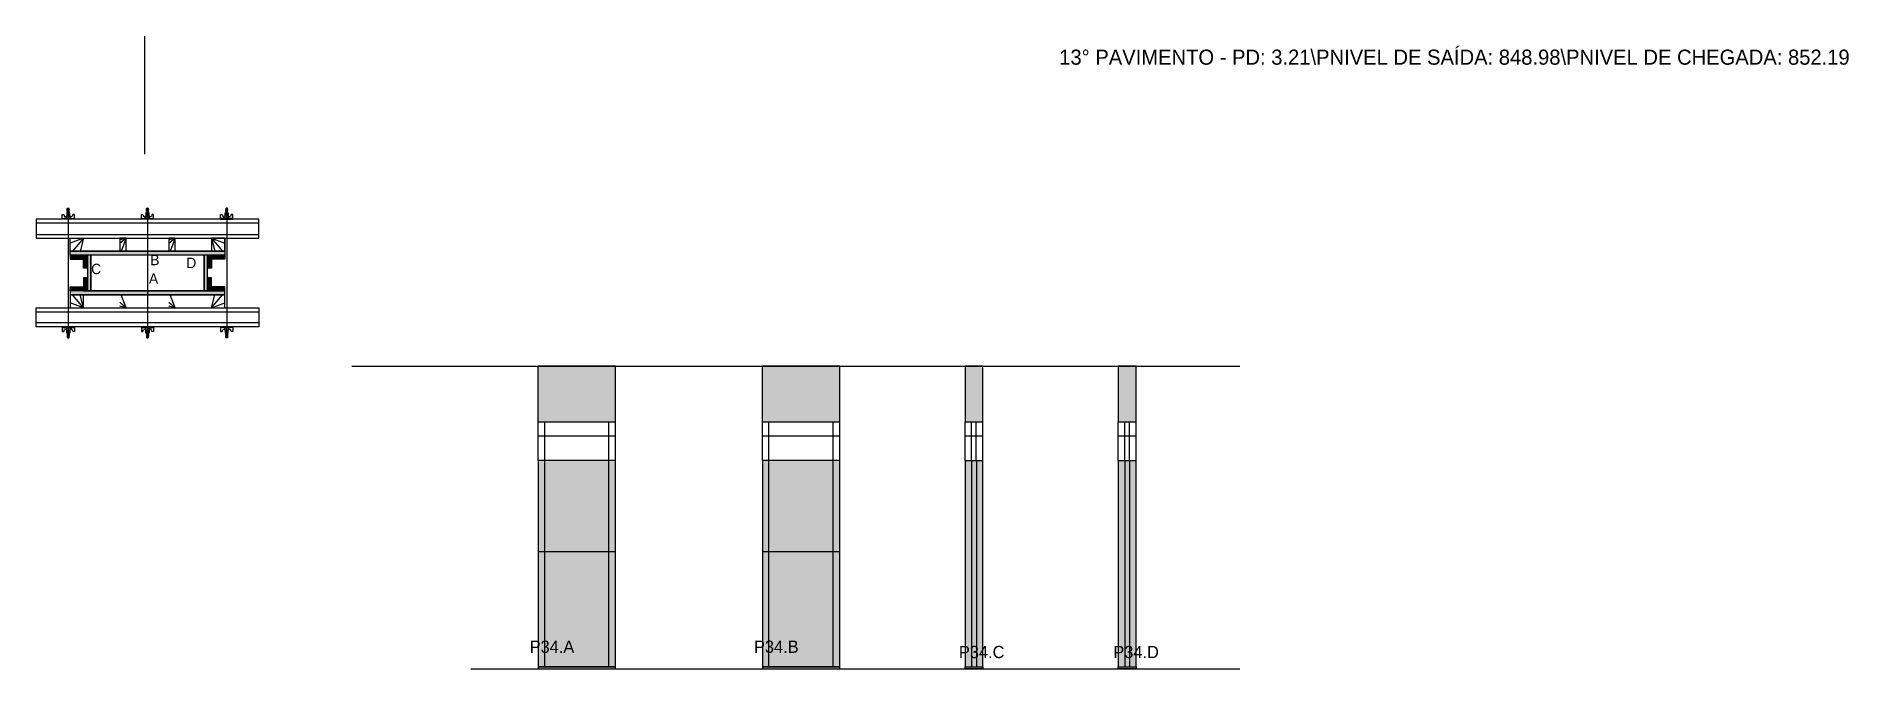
# Model space of a CAD drawing. Header units: metres. Extents: x 6081 to 8004, y 1851 to 2521.
import ezdxf

# ---------------------------------------------------------------- set-up
doc = ezdxf.new("R2010")
doc.units = ezdxf.units.M
for name, color, linetype in [('CHAPA', 7, 'Continuous'), ('COTA', 7, 'Continuous'), ('Hachura', 7, 'Continuous'), ('Madeira', 7, 'Continuous'), ('NOMENCLATURA', 7, 'Continuous'), ('Nível', 7, 'Continuous'), ('Painéis', 7, 'Continuous'), ('Perfil Metálico', 7, 'Continuous'), ('SARR_2.2x7', 7, 'Continuous'), ('SARRAFO', 7, 'Continuous'), ('Texto Seção', 7, 'Continuous'), ('TEXTO_GERAL', 7, 'Continuous')]:
    doc.layers.add(name, color=color, linetype=linetype)

msp = doc.modelspace()

# ---------------------------------------------------------------- hatches: boundary and pattern name
at = {"layer": 'COTA'}
h = msp.add_hatch(color=7, dxfattribs=at)
h.dxf.hatch_style = 1
h.paths.add_polyline_path([(6613.4, 2171.6), (6613.4, 2112.6), (6613.4, 2112.6), (6695.4, 2112.6), (6695.4, 2112.6), (6695.4, 2171.6), (6695.4, 2171.6), (6613.4, 2171.6)])
h = msp.add_hatch(color=7, dxfattribs=at)
h.dxf.hatch_style = 1
h.paths.add_polyline_path([(6851.3, 2171.6), (6851.3, 2112.6), (6851.3, 2112.6), (6933.3, 2112.6), (6933.3, 2112.6), (6933.3, 2171.6), (6933.3, 2171.6), (6851.3, 2171.6)])
h = msp.add_hatch(color=7, dxfattribs=at)
h.dxf.hatch_style = 1
h.paths.add_polyline_path([(7085.3, 2112.6), (7085.3, 2171.6), (7085.3, 2171.6), (7066.3, 2171.6), (7066.3, 2171.6), (7066.3, 2112.6), (7066.3, 2112.6), (7085.3, 2112.6)])
h = msp.add_hatch(color=7, dxfattribs=at)
h.dxf.hatch_style = 1
h.paths.add_polyline_path([(7247.8, 2112.6), (7247.8, 2171.6), (7247.8, 2171.6), (7228.8, 2171.6), (7228.8, 2171.6), (7228.8, 2112.6), (7228.8, 2112.6), (7247.8, 2112.6)])
at = {"layer": 'Hachura'}
h = msp.add_hatch(color=7, dxfattribs=at)
h.dxf.hatch_style = 1
h.paths.add_polyline_path([(6117, 2289.3), (6117, 2293.3), (6117, 2293.3), (6281, 2293.3), (6281, 2293.3), (6281, 2289.3), (6281, 2289.3), (6117, 2289.3)])
h = msp.add_hatch(color=7, dxfattribs=at)
h.dxf.hatch_style = 1
h.paths.add_polyline_path([(6117, 2289.3), (6117, 2293.3), (6117, 2293.3), (6281, 2293.3), (6281, 2293.3), (6281, 2289.3), (6281, 2289.3), (6117, 2289.3)])
h = msp.add_hatch(color=7, dxfattribs=at)
h.dxf.hatch_style = 1
h.paths.add_polyline_path([(6131, 2289.3), (6131, 2284.9), (6131, 2284.9), (6117, 2284.9), (6117, 2284.9), (6117, 2289.3), (6117, 2289.3), (6131, 2289.3)])
h = msp.add_hatch(color=7, dxfattribs=at)
h.dxf.hatch_style = 1
h.paths.add_polyline_path([(6135.4, 2289.3), (6131, 2289.3), (6131, 2289.3), (6131, 2275.3), (6131, 2275.3), (6135.4, 2275.3), (6135.4, 2275.3), (6135.4, 2289.3)])
h = msp.add_hatch(color=7, dxfattribs=at)
h.dxf.hatch_style = 1
h.paths.add_polyline_path([(6139, 2289.3), (6135.4, 2289.3), (6135.4, 2289.3), (6135.4, 2251.3), (6135.4, 2251.3), (6139, 2251.3), (6139, 2251.3), (6139, 2289.3)])
h = msp.add_hatch(color=7, dxfattribs=at)
h.dxf.hatch_style = 1
h.paths.add_polyline_path([(6139, 2289.3), (6135.4, 2289.3), (6135.4, 2289.3), (6135.4, 2251.3), (6135.4, 2251.3), (6139, 2251.3), (6139, 2251.3), (6139, 2289.3)])
h = msp.add_hatch(color=7, dxfattribs=at)
h.dxf.hatch_style = 1
h.paths.add_polyline_path([(6262.6, 2289.3), (6259, 2289.3), (6259, 2289.3), (6259, 2251.3), (6259, 2251.3), (6262.6, 2251.3), (6262.6, 2251.3), (6262.6, 2289.3)])
h = msp.add_hatch(color=7, dxfattribs=at)
h.dxf.hatch_style = 1
h.paths.add_polyline_path([(6262.6, 2289.3), (6259, 2289.3), (6259, 2289.3), (6259, 2251.3), (6259, 2251.3), (6262.6, 2251.3), (6262.6, 2251.3), (6262.6, 2289.3)])
h = msp.add_hatch(color=7, dxfattribs=at)
h.dxf.hatch_style = 1
h.paths.add_polyline_path([(6267, 2289.3), (6262.6, 2289.3), (6262.6, 2289.3), (6262.6, 2275.3), (6262.6, 2275.3), (6267, 2275.3), (6267, 2275.3), (6267, 2289.3)])
h = msp.add_hatch(color=7, dxfattribs=at)
h.dxf.hatch_style = 1
h.paths.add_polyline_path([(6267, 2289.3), (6267, 2284.9), (6267, 2284.9), (6281, 2284.9), (6281, 2284.9), (6281, 2289.3), (6281, 2289.3), (6267, 2289.3)])
h = msp.add_hatch(color=7, dxfattribs=at)
h.dxf.hatch_style = 1
h.paths.add_polyline_path([(6131, 2251.3), (6131, 2255.7), (6131, 2255.7), (6117, 2255.7), (6117, 2255.7), (6117, 2251.3), (6117, 2251.3), (6131, 2251.3)])
h = msp.add_hatch(color=7, dxfattribs=at)
h.dxf.hatch_style = 1
h.paths.add_polyline_path([(6117, 2251.3), (6117, 2247.3), (6117, 2247.3), (6281, 2247.3), (6281, 2247.3), (6281, 2251.3), (6281, 2251.3), (6117, 2251.3)])
h = msp.add_hatch(color=7, dxfattribs=at)
h.dxf.hatch_style = 1
h.paths.add_polyline_path([(6117, 2251.3), (6117, 2247.3), (6117, 2247.3), (6281, 2247.3), (6281, 2247.3), (6281, 2251.3), (6281, 2251.3), (6117, 2251.3)])
h = msp.add_hatch(color=7, dxfattribs=at)
h.dxf.hatch_style = 1
h.paths.add_polyline_path([(6135.4, 2251.3), (6131, 2251.3), (6131, 2251.3), (6131, 2265.3), (6131, 2265.3), (6135.4, 2265.3), (6135.4, 2265.3), (6135.4, 2251.3)])
h = msp.add_hatch(color=7, dxfattribs=at)
h.dxf.hatch_style = 1
h.paths.add_polyline_path([(6267, 2251.3), (6262.6, 2251.3), (6262.6, 2251.3), (6262.6, 2265.3), (6262.6, 2265.3), (6267, 2265.3), (6267, 2265.3), (6267, 2251.3)])
h = msp.add_hatch(color=7, dxfattribs=at)
h.dxf.hatch_style = 1
h.paths.add_polyline_path([(6267, 2251.3), (6267, 2255.7), (6267, 2255.7), (6281, 2255.7), (6281, 2255.7), (6281, 2251.3), (6281, 2251.3), (6267, 2251.3)])
h = msp.add_hatch(color=7, dxfattribs=at)
h.dxf.hatch_style = 1
h.paths.add_polyline_path([(6695.4, 2071.6), (6613.4, 2071.6), (6613.4, 2071.6), (6613.4, 1850.6), (6613.4, 1850.6), (6695.4, 1850.6), (6695.4, 1850.6), (6695.4, 2071.6)])
h = msp.add_hatch(color=7, dxfattribs=at)
h.dxf.hatch_style = 1
h.paths.add_polyline_path([(6933.3, 2071.6), (6851.3, 2071.6), (6851.3, 2071.6), (6851.3, 1850.6), (6851.3, 1850.6), (6933.3, 1850.6), (6933.3, 1850.6), (6933.3, 2071.6)])
h = msp.add_hatch(color=7, dxfattribs=at)
h.dxf.hatch_style = 1
h.paths.add_polyline_path([(7085.3, 2071.6), (7066.3, 2071.6), (7066.3, 2071.6), (7066.3, 1850.6), (7066.3, 1850.6), (7085.3, 1850.6), (7085.3, 1850.6), (7085.3, 2071.6), (7085.3, 2071.6)])
h = msp.add_hatch(color=7, dxfattribs=at)
h.dxf.hatch_style = 1
h.paths.add_polyline_path([(7247.8, 2071.6), (7228.8, 2071.6), (7228.8, 2071.6), (7228.8, 1850.6), (7228.8, 1850.6), (7247.8, 1850.6), (7247.8, 1850.6), (7247.8, 2071.6), (7247.8, 2071.6)])

# ---------------------------------------------------------------- linework, layer by layer
at = {"layer": 'CHAPA', "color": 7, "lineweight": 25}
for points in [[(6117, 2289.3), (6117, 2293.3), (6281, 2293.3), (6281, 2289.3)], [(6117, 2289.3), (6117, 2293.3), (6281, 2293.3), (6281, 2289.3)], [(6139, 2289.3), (6135.4, 2289.3), (6135.4, 2251.3), (6139, 2251.3)], [(6139, 2289.3), (6135.4, 2289.3), (6135.4, 2251.3), (6139, 2251.3)], [(6262.6, 2289.3), (6259, 2289.3), (6259, 2251.3), (6262.6, 2251.3)], [(6262.6, 2289.3), (6259, 2289.3), (6259, 2251.3), (6262.6, 2251.3)], [(6117, 2251.3), (6117, 2247.3), (6281, 2247.3), (6281, 2251.3)], [(6117, 2251.3), (6117, 2247.3), (6281, 2247.3), (6281, 2251.3)]]:
    msp.add_lwpolyline(points, close=True, dxfattribs=at)
at = {"layer": 'COTA', "color": 7, "lineweight": 25}
for p, q in [((6613.4, 2112.6), (6613.4, 2171.6)), ((6695.4, 2171.6), (6613.4, 2171.6)), ((6695.4, 2112.6), (6695.4, 2171.6)), ((6933.3, 2171.6), (6851.3, 2171.6)), ((6851.3, 2112.6), (6851.3, 2171.6)), ((6933.3, 2112.6), (6933.3, 2171.6))]:
    msp.add_line(p, q, dxfattribs=at)
for points in [[(7085.3, 2112.6), (7085.3, 2171.6), (7066.3, 2171.6), (7066.3, 2112.6)], [(7247.8, 2112.6), (7247.8, 2171.6), (7228.8, 2171.6), (7228.8, 2112.6)]]:
    msp.add_lwpolyline(points, dxfattribs=at)
at = {"layer": 'Defpoints', "color": 7, "lineweight": 25}
msp.add_line((6196, 2396.4), (6196, 2521.4), dxfattribs=at)
at = {"layer": 'Hachura', "color": 7, "lineweight": 25}
for p, q in [((6108.5, 2332.5), (6110.2, 2332.5)), ((6108.5, 2327.3), (6108.5, 2332.4)), ((6108.5, 2328.2), (6121.4, 2328.2)), ((6108.5, 2328.2), (6113.7, 2328.2)), ((6121.4, 2327.3), (6108.5, 2327.3)), ((6108.7, 2328.2), (6108.7, 2327.3)), ((6108.9, 2328.2), (6108.9, 2327.3)), ((6109.2, 2328.2), (6109.2, 2327.3)), ((6109.7, 2328.2), (6109.7, 2327.3)), ((6110.2, 2332.5), (6110.8, 2330.3)), ((6110.5, 2328.2), (6110.5, 2327.3)), ((6111.1, 2330), (6113, 2330)), ((6111.9, 2328.2), (6111.9, 2327.3)), ((6120.5, 2327.3), (6112.6, 2327.3)), ((6113, 2330.8), (6116.9, 2330.8)), ((6113, 2328.2), (6113, 2330.8)), ((6115, 2328.2), (6113, 2328.2)), ((6116.6, 2334), (6113.3, 2334)), ((6116.6, 2334), (6113.3, 2334)), ((6113.3, 2334), (6113.3, 2330.8)), ((6113.7, 2328.2), (6114.3, 2328.2)), ((6116, 2337.1), (6113.8, 2338.1)), ((6116, 2335.9), (6113.8, 2337)), ((6116, 2334.7), (6113.8, 2335.8)), ((6115.1, 2334), (6113.8, 2334.7)), ((6113.9, 2338.8), (6114.3, 2339.1)), ((6113.9, 2338.5), (6113.9, 2338.8)), ((6113.9, 2338.8), (6113.9, 2338.8)), ((6115.9, 2338.8), (6113.9, 2338.8)), ((6113.9, 2338.5), (6115.9, 2337.5)), ((6113.9, 2338.5), (6115.9, 2337.5)), ((6113.9, 2338.4), (6116, 2337.3)), ((6113.9, 2337.3), (6113.9, 2338)), ((6115.9, 2337), (6113.9, 2338)), ((6113.9, 2337.3), (6115.9, 2336.3)), ((6113.9, 2337.2), (6116, 2336.1)), ((6113.9, 2336.1), (6113.9, 2336.8)), ((6115.9, 2335.8), (6113.9, 2336.8)), ((6113.9, 2336.6), (6113.9, 2336.8)), ((6113.9, 2336.1), (6115.9, 2335.2)), ((6113.9, 2336.1), (6116, 2335)), ((6113.9, 2335), (6113.9, 2335.6)), ((6115.9, 2334.7), (6113.9, 2335.6)), ((6113.9, 2335), (6115.9, 2334)), ((6114.8, 2334), (6113.9, 2334.5)), ((6113.9, 2334), (6113.9, 2334.5)), ((6114, 2327.9), (6114, 2328.1)), ((6114, 2327.5), (6114, 2327.9)), ((6114.3, 2339.1), (6115.5, 2339.1)), ((6114.3, 2334), (6114.3, 2330.8)), ((6115.9, 2338.1), (6114.6, 2338.8)), ((6114.7, 2328.2), (6114.7, 2330.2)), ((6116, 2338.2), (6114.8, 2338.8)), ((6115, 2338.1), (6115, 2206.3)), ((6115, 2328.2), (6115, 2327.3)), ((6115.2, 2330.2), (6115.2, 2328.2)), ((6115.4, 2338.8), (6116, 2338.5)), ((6115.9, 2338.8), (6115.5, 2339.1)), ((6115.6, 2338.8), (6115.9, 2338.7)), ((6115.9, 2338.7), (6115.9, 2338.8)), ((6115.9, 2338.1), (6115.9, 2337.5)), ((6115.9, 2336.3), (6115.9, 2337)), ((6115.9, 2335.6), (6115.9, 2335.8)), ((6115.9, 2335.6), (6115.9, 2335.2)), ((6115.9, 2334.7), (6115.9, 2334)), ((6115.9, 2334), (6115.9, 2330.8)), ((6115.9, 2328.1), (6115.9, 2327.7)), ((6116.6, 2330.8), (6116.6, 2334)), ((6116.9, 2330.8), (6116.6, 2330.8)), ((6116.9, 2330.8), (6116.6, 2330.8)), ((6116.9, 2330.8), (6116.9, 2328.2)), ((6118.8, 2330), (6116.9, 2330)), ((6118, 2328.2), (6118, 2327.3)), ((6119.7, 2332.5), (6119.2, 2330.3)), ((6119.4, 2328.2), (6119.4, 2327.3)), ((6121.4, 2332.5), (6119.7, 2332.5)), ((6120.3, 2328.2), (6120.3, 2327.3)), ((6120.7, 2328.2), (6120.7, 2327.3)), ((6121.1, 2328.2), (6121.1, 2327.3)), ((6121.3, 2328.2), (6121.3, 2327.3)), ((6121.4, 2328.2), (6121.4, 2332.5)), ((6121.4, 2328.2), (6121.4, 2327.3)), ((6192.5, 2332.5), (6194.2, 2332.5)), ((6192.5, 2327.3), (6192.5, 2332.4)), ((6192.5, 2328.2), (6205.4, 2328.2)), ((6192.5, 2328.2), (6197.7, 2328.2)), ((6205.4, 2327.3), (6192.5, 2327.3)), ((6192.7, 2328.2), (6192.7, 2327.3)), ((6192.9, 2328.2), (6192.9, 2327.3)), ((6193.2, 2328.2), (6193.2, 2327.3)), ((6193.7, 2328.2), (6193.7, 2327.3)), ((6194.2, 2332.5), (6194.8, 2330.3)), ((6194.5, 2328.2), (6194.5, 2327.3)), ((6195.1, 2330), (6197, 2330)), ((6195.9, 2328.2), (6195.9, 2327.3)), ((6204.5, 2327.3), (6196.6, 2327.3)), ((6197, 2330.8), (6200.9, 2330.8)), ((6197, 2328.2), (6197, 2330.8)), ((6199, 2328.2), (6197, 2328.2)), ((6200.6, 2334), (6197.3, 2334)), ((6200.6, 2334), (6197.3, 2334)), ((6197.3, 2334), (6197.3, 2330.8)), ((6197.7, 2328.2), (6198.3, 2328.2)), ((6200, 2337.1), (6197.8, 2338.1)), ((6200, 2335.9), (6197.8, 2337)), ((6200, 2334.7), (6197.8, 2335.8)), ((6199.1, 2334), (6197.8, 2334.7)), ((6197.9, 2338.8), (6198.3, 2339.1)), ((6197.9, 2338.5), (6197.9, 2338.8)), ((6197.9, 2338.8), (6197.9, 2338.8)), ((6199.9, 2338.8), (6197.9, 2338.8)), ((6197.9, 2338.5), (6199.9, 2337.5)), ((6197.9, 2338.5), (6199.9, 2337.5)), ((6197.9, 2338.4), (6200, 2337.3)), ((6197.9, 2337.3), (6197.9, 2338)), ((6199.9, 2337), (6197.9, 2338)), ((6197.9, 2337.3), (6199.9, 2336.3)), ((6197.9, 2337.2), (6200, 2336.1)), ((6197.9, 2336.1), (6197.9, 2336.8)), ((6199.9, 2335.8), (6197.9, 2336.8)), ((6197.9, 2336.6), (6197.9, 2336.8)), ((6197.9, 2336.1), (6199.9, 2335.2)), ((6197.9, 2336.1), (6200, 2335)), ((6197.9, 2335), (6197.9, 2335.6)), ((6199.9, 2334.7), (6197.9, 2335.6)), ((6197.9, 2335), (6199.9, 2334)), ((6198.8, 2334), (6197.9, 2334.5)), ((6197.9, 2334), (6197.9, 2334.5)), ((6198, 2327.9), (6198, 2328.1)), ((6198, 2327.5), (6198, 2327.9)), ((6198.3, 2339.1), (6199.5, 2339.1)), ((6198.3, 2334), (6198.3, 2330.8)), ((6199.9, 2338.1), (6198.6, 2338.8)), ((6198.7, 2328.2), (6198.7, 2330.2)), ((6200, 2338.2), (6198.8, 2338.8)), ((6199, 2338.1), (6199, 2206.3)), ((6199, 2328.2), (6199, 2327.3)), ((6199.2, 2330.2), (6199.2, 2328.2)), ((6199.4, 2338.8), (6200, 2338.5)), ((6199.9, 2338.8), (6199.5, 2339.1)), ((6199.6, 2338.8), (6199.9, 2338.7)), ((6199.9, 2338.7), (6199.9, 2338.8)), ((6199.9, 2338.1), (6199.9, 2337.5)), ((6199.9, 2336.3), (6199.9, 2337)), ((6199.9, 2335.6), (6199.9, 2335.8)), ((6199.9, 2335.6), (6199.9, 2335.2)), ((6199.9, 2334.7), (6199.9, 2334)), ((6199.9, 2334), (6199.9, 2330.8)), ((6199.9, 2328.1), (6199.9, 2327.7)), ((6200.6, 2330.8), (6200.6, 2334)), ((6200.9, 2330.8), (6200.6, 2330.8)), ((6200.9, 2330.8), (6200.6, 2330.8)), ((6200.9, 2330.8), (6200.9, 2328.2)), ((6202.8, 2330), (6200.9, 2330)), ((6202, 2328.2), (6202, 2327.3)), ((6203.7, 2332.5), (6203.2, 2330.3)), ((6203.4, 2328.2), (6203.4, 2327.3)), ((6205.4, 2332.5), (6203.7, 2332.5)), ((6204.3, 2328.2), (6204.3, 2327.3)), ((6204.7, 2328.2), (6204.7, 2327.3)), ((6205.1, 2328.2), (6205.1, 2327.3)), ((6205.3, 2328.2), (6205.3, 2327.3)), ((6205.4, 2328.2), (6205.4, 2332.5)), ((6205.4, 2328.2), (6205.4, 2327.3)), ((6276.5, 2328.2), (6276.5, 2332.5)), ((6276.5, 2332.5), (6278.2, 2332.5)), ((6289.4, 2328.2), (6276.5, 2328.2)), ((6276.5, 2328.2), (6276.5, 2327.3)), ((6276.5, 2327.3), (6289.4, 2327.3)), ((6276.7, 2328.2), (6276.7, 2327.3)), ((6276.9, 2328.2), (6276.9, 2327.3)), ((6277.2, 2328.2), (6277.2, 2327.3)), ((6277.5, 2327.3), (6285.3, 2327.3)), ((6277.7, 2328.2), (6277.7, 2327.3)), ((6278.2, 2332.5), (6278.8, 2330.3)), ((6278.5, 2328.2), (6278.5, 2327.3)), ((6279.1, 2330), (6281, 2330)), ((6279.9, 2328.2), (6279.9, 2327.3)), ((6284.9, 2330.8), (6281, 2330.8)), ((6281, 2330.8), (6281, 2328.2)), ((6281, 2330.8), (6281.3, 2330.8)), ((6281, 2330.8), (6281.3, 2330.8)), ((6281.3, 2334), (6284.6, 2334)), ((6281.3, 2334), (6284.6, 2334)), ((6281.3, 2330.8), (6281.3, 2334)), ((6282.6, 2338.8), (6281.9, 2338.5)), ((6284.1, 2338.4), (6281.9, 2337.3)), ((6284.1, 2337.2), (6281.9, 2336.1)), ((6284.1, 2336.1), (6281.9, 2335)), ((6282, 2338.2), (6283.1, 2338.8)), ((6282, 2337.1), (6284.1, 2338.1)), ((6282, 2335.9), (6284.1, 2337)), ((6282, 2334.7), (6284.1, 2335.8)), ((6282, 2328.1), (6282, 2327.7)), ((6282.1, 2338.8), (6282.4, 2339.1)), ((6282.3, 2338.8), (6282.1, 2338.7)), ((6282.1, 2338.7), (6282.1, 2338.8)), ((6282.1, 2338.1), (6283.4, 2338.8)), ((6282.1, 2338.8), (6284, 2338.8)), ((6284, 2338.5), (6282.1, 2337.5)), ((6284, 2338.5), (6282.1, 2337.5)), ((6282.1, 2338.1), (6282.1, 2337.5)), ((6282.1, 2337), (6284, 2338)), ((6284, 2337.3), (6282.1, 2336.3)), ((6282.1, 2336.3), (6282.1, 2337)), ((6282.1, 2335.8), (6284, 2336.8)), ((6284, 2336.1), (6282.1, 2335.2)), ((6282.1, 2335.6), (6282.1, 2335.8)), ((6282.1, 2335.6), (6282.1, 2335.2)), ((6282.1, 2334.7), (6284, 2335.6)), ((6284, 2335), (6282.1, 2334)), ((6282.1, 2334.7), (6282.1, 2334)), ((6282.1, 2334), (6282.1, 2330.8)), ((6283.7, 2339.1), (6282.4, 2339.1)), ((6282.8, 2334), (6284.1, 2334.7)), ((6282.8, 2330.2), (6282.8, 2328.2)), ((6283, 2338.1), (6283, 2206.3)), ((6283, 2328.2), (6284.9, 2328.2)), ((6283, 2328.2), (6283, 2327.3)), ((6283.1, 2334), (6284, 2334.5)), ((6283.3, 2328.2), (6283.3, 2330.2)), ((6283.6, 2334), (6283.6, 2330.8)), ((6284.3, 2328.2), (6283.6, 2328.2)), ((6284, 2338.8), (6283.7, 2339.1)), ((6283.9, 2327.9), (6283.9, 2328.1)), ((6283.9, 2327.5), (6283.9, 2327.9)), ((6284, 2338.5), (6284, 2338.8)), ((6284, 2338.8), (6284, 2338.8)), ((6284, 2337.3), (6284, 2338)), ((6284, 2336.1), (6284, 2336.8)), ((6284, 2336.6), (6284, 2336.8)), ((6284, 2335), (6284, 2335.6)), ((6284, 2334), (6284, 2334.5)), ((6289.4, 2328.2), (6284.3, 2328.2)), ((6284.6, 2334), (6284.6, 2330.8)), ((6284.9, 2328.2), (6284.9, 2330.8)), ((6286.8, 2330), (6284.9, 2330)), ((6286, 2328.2), (6286, 2327.3)), ((6287.7, 2332.5), (6287.2, 2330.3)), ((6287.4, 2328.2), (6287.4, 2327.3)), ((6289.4, 2332.5), (6287.7, 2332.5)), ((6288.3, 2328.2), (6288.3, 2327.3)), ((6288.7, 2328.2), (6288.7, 2327.3)), ((6289.1, 2328.2), (6289.1, 2327.3)), ((6289.3, 2328.2), (6289.3, 2327.3)), ((6289.4, 2327.3), (6289.4, 2332.4)), ((6121.4, 2213.3), (6108.5, 2213.3)), ((6108.5, 2213.3), (6108.5, 2208.2)), ((6108.5, 2212.4), (6121.4, 2212.4)), ((6108.5, 2212.4), (6113.7, 2212.4)), ((6108.7, 2212.4), (6108.7, 2213.3)), ((6108.9, 2212.4), (6108.9, 2213.3)), ((6109.2, 2212.4), (6109.2, 2213.3)), ((6109.7, 2212.4), (6109.7, 2213.3)), ((6110.5, 2212.4), (6110.5, 2213.3)), ((6111.9, 2212.4), (6111.9, 2213.3)), ((6120.5, 2213.3), (6112.6, 2213.3)), ((6115, 2212.4), (6113, 2212.4)), ((6113, 2212.4), (6113, 2209.8)), ((6113.7, 2212.4), (6114.3, 2212.4)), ((6114, 2213.2), (6114, 2212.7)), ((6114, 2212.7), (6114, 2212.5)), ((6114.7, 2212.4), (6114.7, 2210.4)), ((6115, 2212.4), (6115, 2213.3)), ((6115.2, 2210.4), (6115.2, 2212.4)), ((6115.9, 2212.5), (6115.9, 2213)), ((6116.9, 2209.8), (6116.9, 2212.4)), ((6118, 2212.4), (6118, 2213.3)), ((6119.4, 2212.4), (6119.4, 2213.3)), ((6120.3, 2212.4), (6120.3, 2213.3)), ((6120.7, 2212.4), (6120.7, 2213.3)), ((6121.1, 2212.4), (6121.1, 2213.3)), ((6121.3, 2212.4), (6121.3, 2213.3)), ((6121.4, 2212.4), (6121.4, 2213.3)), ((6121.4, 2212.4), (6121.4, 2208.2)), ((6205.4, 2213.3), (6192.5, 2213.3)), ((6192.5, 2213.3), (6192.5, 2208.2)), ((6192.5, 2212.4), (6205.4, 2212.4)), ((6192.5, 2212.4), (6197.7, 2212.4)), ((6192.7, 2212.4), (6192.7, 2213.3)), ((6192.9, 2212.4), (6192.9, 2213.3)), ((6193.2, 2212.4), (6193.2, 2213.3)), ((6193.7, 2212.4), (6193.7, 2213.3)), ((6194.5, 2212.4), (6194.5, 2213.3)), ((6195.9, 2212.4), (6195.9, 2213.3)), ((6204.5, 2213.3), (6196.6, 2213.3)), ((6199, 2212.4), (6197, 2212.4)), ((6197, 2212.4), (6197, 2209.8)), ((6197.7, 2212.4), (6198.3, 2212.4)), ((6198, 2213.2), (6198, 2212.7)), ((6198, 2212.7), (6198, 2212.5)), ((6198.7, 2212.4), (6198.7, 2210.4)), ((6199, 2212.4), (6199, 2213.3)), ((6199.2, 2210.4), (6199.2, 2212.4)), ((6199.9, 2212.5), (6199.9, 2213)), ((6200.9, 2209.8), (6200.9, 2212.4)), ((6202, 2212.4), (6202, 2213.3)), ((6203.4, 2212.4), (6203.4, 2213.3)), ((6204.3, 2212.4), (6204.3, 2213.3)), ((6204.7, 2212.4), (6204.7, 2213.3)), ((6205.1, 2212.4), (6205.1, 2213.3)), ((6205.3, 2212.4), (6205.3, 2213.3)), ((6205.4, 2212.4), (6205.4, 2213.3)), ((6205.4, 2212.4), (6205.4, 2208.2)), ((6276.5, 2213.3), (6289.4, 2213.3)), ((6276.5, 2212.4), (6276.5, 2213.3)), ((6289.4, 2212.4), (6276.5, 2212.4)), ((6276.5, 2212.4), (6276.5, 2208.2)), ((6276.7, 2212.4), (6276.7, 2213.3)), ((6276.9, 2212.4), (6276.9, 2213.3)), ((6277.2, 2212.4), (6277.2, 2213.3)), ((6277.5, 2213.3), (6285.3, 2213.3)), ((6277.7, 2212.4), (6277.7, 2213.3)), ((6278.5, 2212.4), (6278.5, 2213.3)), ((6279.9, 2212.4), (6279.9, 2213.3)), ((6281, 2209.8), (6281, 2212.4)), ((6282, 2212.5), (6282, 2213)), ((6282.8, 2210.4), (6282.8, 2212.4)), ((6283, 2212.4), (6283, 2213.3)), ((6283, 2212.4), (6284.9, 2212.4)), ((6283.3, 2212.4), (6283.3, 2210.4)), ((6284.3, 2212.4), (6283.6, 2212.4)), ((6283.9, 2213.2), (6283.9, 2212.7)), ((6283.9, 2212.7), (6283.9, 2212.5)), ((6289.4, 2212.4), (6284.3, 2212.4)), ((6284.9, 2212.4), (6284.9, 2209.8)), ((6286, 2212.4), (6286, 2213.3)), ((6287.4, 2212.4), (6287.4, 2213.3)), ((6288.3, 2212.4), (6288.3, 2213.3)), ((6288.7, 2212.4), (6288.7, 2213.3)), ((6289.1, 2212.4), (6289.1, 2213.3)), ((6289.3, 2212.4), (6289.3, 2213.3)), ((6289.4, 2213.3), (6289.4, 2208.2)), ((6108.5, 2208.2), (6110.2, 2208.2)), ((6110.2, 2208.2), (6110.8, 2210.4)), ((6111.1, 2210.6), (6113, 2210.6)), ((6113, 2209.8), (6116.9, 2209.8)), ((6113.3, 2206.6), (6113.3, 2209.8)), ((6116.6, 2206.7), (6113.3, 2206.7)), ((6116.6, 2206.6), (6113.3, 2206.6)), ((6115.1, 2206.6), (6113.8, 2206)), ((6116, 2205.9), (6113.8, 2204.8)), ((6116, 2204.7), (6113.8, 2203.6)), ((6116, 2203.6), (6113.8, 2202.5)), ((6113.9, 2205.6), (6115.9, 2206.6)), ((6114.8, 2206.6), (6113.9, 2206.2)), ((6113.9, 2206.6), (6113.9, 2206.2)), ((6115.9, 2206), (6113.9, 2205)), ((6113.9, 2204.6), (6116, 2205.7)), ((6113.9, 2205.6), (6113.9, 2205)), ((6113.9, 2204.5), (6115.9, 2205.4)), ((6115.9, 2204.8), (6113.9, 2203.8)), ((6113.9, 2204.5), (6113.9, 2203.8)), ((6113.9, 2203.4), (6116, 2204.5)), ((6113.9, 2203.3), (6115.9, 2204.3)), ((6113.9, 2204), (6113.9, 2203.8)), ((6115.9, 2203.6), (6113.9, 2202.7)), ((6113.9, 2203.3), (6113.9, 2202.7)), ((6113.9, 2202.2), (6116, 2203.3)), ((6113.9, 2202.2), (6115.9, 2203.1)), ((6113.9, 2202.2), (6115.9, 2203.1)), ((6113.9, 2202.2), (6113.9, 2201.8)), ((6113.9, 2201.8), (6113.9, 2201.8)), ((6113.9, 2201.8), (6114.3, 2201.5)), ((6115.9, 2201.8), (6113.9, 2201.8)), ((6114.3, 2206.6), (6114.3, 2209.8)), ((6114.3, 2201.5), (6115.5, 2201.5)), ((6115.9, 2202.5), (6114.6, 2201.8)), ((6116, 2202.4), (6114.8, 2201.8)), ((6115.4, 2201.8), (6116, 2202.2)), ((6115.9, 2201.8), (6115.5, 2201.5)), ((6115.6, 2201.8), (6115.9, 2202)), ((6115.9, 2206.6), (6115.9, 2209.8)), ((6115.9, 2206), (6115.9, 2206.6)), ((6115.9, 2205), (6115.9, 2205.4)), ((6115.9, 2205), (6115.9, 2204.8)), ((6115.9, 2204.3), (6115.9, 2203.6)), ((6115.9, 2202.5), (6115.9, 2203.1)), ((6115.9, 2202), (6115.9, 2201.8)), ((6116.6, 2209.8), (6116.6, 2206.6)), ((6116.9, 2209.8), (6116.6, 2209.8)), ((6116.9, 2209.8), (6116.6, 2209.8)), ((6118.8, 2210.6), (6116.9, 2210.6)), ((6119.7, 2208.2), (6119.2, 2210.4)), ((6121.4, 2208.2), (6119.7, 2208.2)), ((6192.5, 2208.2), (6194.2, 2208.2)), ((6194.2, 2208.2), (6194.8, 2210.4)), ((6195.1, 2210.6), (6197, 2210.6)), ((6197, 2209.8), (6200.9, 2209.8)), ((6197.3, 2206.6), (6197.3, 2209.8)), ((6200.6, 2206.7), (6197.3, 2206.7)), ((6200.6, 2206.6), (6197.3, 2206.6)), ((6199.1, 2206.6), (6197.8, 2206)), ((6200, 2205.9), (6197.8, 2204.8)), ((6200, 2204.7), (6197.8, 2203.6)), ((6200, 2203.6), (6197.8, 2202.5)), ((6197.9, 2205.6), (6199.9, 2206.6)), ((6198.8, 2206.6), (6197.9, 2206.2)), ((6197.9, 2206.6), (6197.9, 2206.2)), ((6199.9, 2206), (6197.9, 2205)), ((6197.9, 2204.6), (6200, 2205.7)), ((6197.9, 2205.6), (6197.9, 2205)), ((6197.9, 2204.5), (6199.9, 2205.4)), ((6199.9, 2204.8), (6197.9, 2203.8)), ((6197.9, 2204.5), (6197.9, 2203.8)), ((6197.9, 2203.4), (6200, 2204.5)), ((6197.9, 2203.3), (6199.9, 2204.3)), ((6197.9, 2204), (6197.9, 2203.8)), ((6199.9, 2203.6), (6197.9, 2202.7)), ((6197.9, 2203.3), (6197.9, 2202.7)), ((6197.9, 2202.2), (6200, 2203.3)), ((6197.9, 2202.2), (6199.9, 2203.1)), ((6197.9, 2202.2), (6199.9, 2203.1)), ((6197.9, 2202.2), (6197.9, 2201.8)), ((6197.9, 2201.8), (6197.9, 2201.8)), ((6197.9, 2201.8), (6198.3, 2201.5)), ((6199.9, 2201.8), (6197.9, 2201.8)), ((6198.3, 2206.6), (6198.3, 2209.8)), ((6198.3, 2201.5), (6199.5, 2201.5)), ((6199.9, 2202.5), (6198.6, 2201.8)), ((6200, 2202.4), (6198.8, 2201.8)), ((6199.4, 2201.8), (6200, 2202.2)), ((6199.9, 2201.8), (6199.5, 2201.5)), ((6199.6, 2201.8), (6199.9, 2202)), ((6199.9, 2206.6), (6199.9, 2209.8)), ((6199.9, 2206), (6199.9, 2206.6)), ((6199.9, 2205), (6199.9, 2205.4)), ((6199.9, 2205), (6199.9, 2204.8)), ((6199.9, 2204.3), (6199.9, 2203.6)), ((6199.9, 2202.5), (6199.9, 2203.1)), ((6199.9, 2202), (6199.9, 2201.8)), ((6200.6, 2209.8), (6200.6, 2206.6)), ((6200.9, 2209.8), (6200.6, 2209.8)), ((6200.9, 2209.8), (6200.6, 2209.8)), ((6202.8, 2210.6), (6200.9, 2210.6)), ((6203.7, 2208.2), (6203.2, 2210.4)), ((6205.4, 2208.2), (6203.7, 2208.2)), ((6276.5, 2208.2), (6278.2, 2208.2)), ((6278.2, 2208.2), (6278.8, 2210.4)), ((6279.1, 2210.6), (6281, 2210.6)), ((6284.9, 2209.8), (6281, 2209.8)), ((6281, 2209.8), (6281.3, 2209.8)), ((6281, 2209.8), (6281.3, 2209.8)), ((6281.3, 2209.8), (6281.3, 2206.6)), ((6281.3, 2206.7), (6284.6, 2206.7)), ((6281.3, 2206.6), (6284.6, 2206.6)), ((6284.1, 2204.6), (6281.9, 2205.7)), ((6284.1, 2203.4), (6281.9, 2204.5)), ((6284.1, 2202.2), (6281.9, 2203.3)), ((6282.6, 2201.8), (6281.9, 2202.2)), ((6282, 2205.9), (6284.1, 2204.8)), ((6282, 2204.7), (6284.1, 2203.6)), ((6282, 2203.6), (6284.1, 2202.5)), ((6282, 2202.4), (6283.1, 2201.8)), ((6282.1, 2206.6), (6282.1, 2209.8)), ((6282.1, 2206), (6282.1, 2206.6)), ((6284, 2205.6), (6282.1, 2206.6)), ((6282.1, 2206), (6284, 2205)), ((6282.1, 2205), (6282.1, 2205.4)), ((6284, 2204.5), (6282.1, 2205.4)), ((6282.1, 2205), (6282.1, 2204.8)), ((6282.1, 2204.8), (6284, 2203.8)), ((6282.1, 2204.3), (6282.1, 2203.6)), ((6284, 2203.3), (6282.1, 2204.3)), ((6282.1, 2203.6), (6284, 2202.7)), ((6284, 2202.2), (6282.1, 2203.1)), ((6282.1, 2202.5), (6282.1, 2203.1)), ((6284, 2202.2), (6282.1, 2203.1)), ((6282.1, 2202.5), (6283.4, 2201.8)), ((6282.3, 2201.8), (6282.1, 2202)), ((6282.1, 2202), (6282.1, 2201.8)), ((6282.1, 2201.8), (6282.4, 2201.5)), ((6282.1, 2201.8), (6284, 2201.8)), ((6283.7, 2201.5), (6282.4, 2201.5)), ((6282.8, 2206.6), (6284.1, 2206)), ((6283.1, 2206.6), (6284, 2206.2)), ((6283.6, 2206.6), (6283.6, 2209.8)), ((6284, 2201.8), (6283.7, 2201.5)), ((6284, 2206.6), (6284, 2206.2)), ((6284, 2205.6), (6284, 2205)), ((6284, 2204.5), (6284, 2203.8)), ((6284, 2204), (6284, 2203.8)), ((6284, 2203.3), (6284, 2202.7)), ((6284, 2202.2), (6284, 2201.8)), ((6284, 2201.8), (6284, 2201.8)), ((6284.6, 2206.6), (6284.6, 2209.8)), ((6286.8, 2210.6), (6284.9, 2210.6)), ((6287.7, 2208.2), (6287.2, 2210.4)), ((6289.4, 2208.2), (6287.7, 2208.2))]:
    msp.add_line(p, q, dxfattribs=at)
at = {"layer": 'Madeira', "color": 7, "lineweight": 25}
for p, q in [((6131, 2307.3), (6117, 2301.9)), ((6131, 2307.3), (6119.5, 2293.3)), ((6131, 2307.3), (6127.5, 2293.3)), ((6176.5, 2307.3), (6169.5, 2301.6)), ((6176.5, 2307.3), (6169.5, 2305.6)), ((6176.5, 2307.3), (6171, 2293.3)), ((6228.5, 2307.3), (6221.5, 2301.6)), ((6228.5, 2307.3), (6221.5, 2305.6)), ((6228.5, 2307.3), (6223, 2293.3)), ((6267, 2307.3), (6278.5, 2293.3)), ((6267, 2307.3), (6270.5, 2293.3)), ((6267, 2307.3), (6281, 2301.9)), ((6131, 2233.3), (6117, 2238.7)), ((6131, 2233.3), (6119.5, 2247.3)), ((6131, 2233.3), (6127.5, 2247.3)), ((6176.5, 2233.3), (6169.5, 2239.1)), ((6176.5, 2233.3), (6169.5, 2235)), ((6176.5, 2233.3), (6171, 2247.3)), ((6228.5, 2233.3), (6221.5, 2239.1)), ((6228.5, 2233.3), (6221.5, 2235)), ((6228.5, 2233.3), (6223, 2247.3)), ((6267, 2233.3), (6278.5, 2247.3)), ((6267, 2233.3), (6270.5, 2247.3)), ((6267, 2233.3), (6281, 2238.7))]:
    msp.add_line(p, q, dxfattribs=at)
for points in [[(6281, 2307.3), (6281, 2293.3), (6117, 2293.3), (6117, 2307.3)], [(6176.5, 2307.3), (6169.5, 2307.3), (6169.5, 2293.3), (6176.5, 2293.3)], [(6228.5, 2307.3), (6221.5, 2307.3), (6221.5, 2293.3), (6228.5, 2293.3)], [(6267, 2307.3), (6267, 2293.3), (6281, 2293.3), (6281, 2307.3)], [(6131, 2233.3), (6131, 2247.3), (6117, 2247.3), (6117, 2233.3)], [(6281, 2233.3), (6281, 2247.3), (6117, 2247.3), (6117, 2233.3)]]:
    msp.add_lwpolyline(points, close=True, dxfattribs=at)
at = {"layer": 'Nível', "color": 7, "lineweight": 25}
for p, q in [((6415.7, 2171.6), (7357.7, 2171.6)), ((6541.9, 1850.6), (7357.7, 1850.6))]:
    msp.add_line(p, q, dxfattribs=at)
at = {"layer": 'Painéis', "color": 7, "lineweight": 25}
for p, q in [((6613.4, 2112.6), (6695.4, 2112.6)), ((6613.4, 2071.6), (6613.4, 2112.6)), ((6613.4, 2097.6), (6695.4, 2097.6)), ((6620.4, 2097.6), (6695.4, 2097.6)), ((6695.4, 2071.6), (6695.4, 2112.6)), ((6851.3, 2112.6), (6933.3, 2112.6)), ((6851.3, 2071.6), (6851.3, 2112.6)), ((6851.3, 2097.6), (6933.3, 2097.6)), ((6933.3, 2071.6), (6933.3, 2112.6)), ((7066.3, 2112.6), (7085.3, 2112.6)), ((7066.3, 2071.6), (7066.3, 2112.6)), ((7066.3, 2097.6), (7085.3, 2097.6)), ((7085.3, 2071.6), (7085.3, 2112.6)), ((7228.8, 2112.6), (7247.8, 2112.6)), ((7228.8, 2071.6), (7228.8, 2112.6)), ((7228.8, 2097.6), (7247.8, 2097.6)), ((7247.8, 2071.6), (7247.8, 2112.6)), ((6613.4, 2071.6), (6613.4, 1974.6)), ((6695.4, 2071.6), (6613.4, 2071.6)), ((6695.4, 1974.6), (6695.4, 2071.6)), ((6851.3, 2071.6), (6851.3, 1974.6)), ((6933.3, 2071.6), (6851.3, 2071.6)), ((6933.3, 1974.6), (6933.3, 2071.6)), ((7066.3, 2071.6), (7066.3, 1852.6)), ((7066.3, 2071.6), (7085.3, 2071.6)), ((7085.3, 1852.6), (7085.3, 2071.6)), ((7228.8, 2071.6), (7228.8, 1852.6)), ((7228.8, 2071.6), (7247.8, 2071.6)), ((7247.8, 1852.6), (7247.8, 2071.6)), ((6613.4, 1974.6), (6613.4, 1850.6)), ((6695.4, 1974.6), (6613.4, 1974.6)), ((6695.4, 1850.6), (6695.4, 1974.6)), ((6851.3, 1974.6), (6851.3, 1850.6)), ((6933.3, 1974.6), (6851.3, 1974.6)), ((6933.3, 1850.6), (6933.3, 1974.6)), ((6613.4, 1852.6), (6695.4, 1852.6)), ((6851.3, 1852.6), (6933.3, 1852.6)), ((7066.3, 1852.6), (7085.3, 1852.6)), ((7228.8, 1852.6), (7247.8, 1852.6))]:
    msp.add_line(p, q, dxfattribs=at)
for points in [[(6259, 2251.3), (6259, 2289.3), (6139, 2289.3), (6139, 2251.3)], [(6695.4, 1852.6), (6613.4, 1852.6), (6613.4, 1850.6), (6695.4, 1850.6)], [(6933.3, 1852.6), (6851.3, 1852.6), (6851.3, 1850.6), (6933.3, 1850.6)], [(7066.3, 1852.6), (7085.3, 1852.6), (7085.3, 1850.6), (7066.3, 1850.6)], [(7228.8, 1852.6), (7247.8, 1852.6), (7247.8, 1850.6), (7228.8, 1850.6)]]:
    msp.add_lwpolyline(points, close=True, dxfattribs=at)
at = {"layer": 'Perfil Metálico', "color": 7, "lineweight": 25}
for points in [[(6081, 2327.3), (6081, 2307.3), (6317, 2307.3), (6317, 2327.3)], [(6317, 2311.3), (6317, 2323.3), (6081, 2323.3), (6081, 2311.3)], [(6081, 2213.3), (6081, 2233.3), (6317, 2233.3), (6317, 2213.3)], [(6317, 2229.3), (6317, 2217.3), (6081, 2217.3), (6081, 2229.3)]]:
    msp.add_lwpolyline(points, close=True, dxfattribs=at)
at = {"layer": 'SARR_2.2x7', "color": 7, "lineweight": 25}
for p, q in [((6620.4, 2071.6), (6620.4, 2112.6)), ((6688.4, 2071.6), (6688.4, 2112.6)), ((6858.3, 2071.6), (6858.3, 2112.6)), ((6926.3, 2071.6), (6926.3, 2112.6)), ((7073.3, 2071.6), (7073.3, 2112.6)), ((7078.2, 2071.6), (7078.2, 2112.6)), ((7235.7, 2071.6), (7235.7, 2112.6)), ((7240.7, 2071.6), (7240.7, 2112.6)), ((6620.4, 1974.6), (6620.4, 2071.6)), ((6688.4, 1974.6), (6688.4, 2071.6)), ((6858.3, 1974.6), (6858.3, 2071.6)), ((6926.3, 1974.6), (6926.3, 2071.6)), ((7073.3, 2071.6), (7073.3, 1852.6)), ((7078.3, 2071.6), (7078.3, 1852.6)), ((7235.8, 2071.6), (7235.8, 1852.6)), ((7240.8, 2071.6), (7240.8, 1852.6)), ((6620.4, 1852.6), (6620.4, 1974.6)), ((6688.4, 1852.6), (6688.4, 1974.6)), ((6858.3, 1852.6), (6858.3, 1974.6)), ((6926.3, 1852.6), (6926.3, 1974.6)), ((6620.4, 1852.6), (6620.4, 1852.6)), ((6688.4, 1852.6), (6688.4, 1852.6)), ((6858.3, 1852.6), (6858.3, 1852.6)), ((6926.3, 1852.6), (6926.3, 1852.6))]:
    msp.add_line(p, q, dxfattribs=at)
at = {"layer": 'SARRAFO', "color": 7, "lineweight": 25}
for points in [[(6117, 2284.9), (6131, 2284.9), (6131, 2289.3), (6117, 2289.3)], [(6131, 2275.3), (6131, 2289.3), (6135.4, 2289.3), (6135.4, 2275.3)], [(6262.6, 2275.3), (6262.6, 2289.3), (6267, 2289.3), (6267, 2275.3)], [(6281, 2284.9), (6267, 2284.9), (6267, 2289.3), (6281, 2289.3)], [(6117, 2255.7), (6131, 2255.7), (6131, 2251.3), (6117, 2251.3)], [(6131, 2265.3), (6131, 2251.3), (6135.4, 2251.3), (6135.4, 2265.3)], [(6262.6, 2265.3), (6262.6, 2251.3), (6267, 2251.3), (6267, 2265.3)], [(6281, 2255.7), (6267, 2255.7), (6267, 2251.3), (6281, 2251.3)]]:
    msp.add_lwpolyline(points, close=True, dxfattribs=at)

# ---------------------------------------------------------------- texts
at = {"layer": 'NOMENCLATURA', "color": 7, "lineweight": 25}
msp.add_text('13° PAVIMENTO - PD: 3.21\\PNIVEL DE SAÍDA: 848.98\\PNIVEL DE CHEGADA: 852.19', height=16, dxfattribs=at).set_placement((7166.2, 2491.2))
at = {"layer": 'Texto Seção', "color": 7, "lineweight": 25}
for s, p in [('P34.A', (6604.4, 1867.5)), ('P34.B', (6842.4, 1867.5)), ('P34.C', (7059.8, 1861.9)), ('P34.D', (7223.6, 1861.9))]:
    msp.add_text(s, height=13, dxfattribs=at).set_placement(p)
at = {"layer": 'TEXTO_GERAL', "color": 7, "lineweight": 25}
for s, p in [('B', (6201.9, 2278.6)), ('C', (6139.2, 2269.1)), ('A', (6200.5, 2258.9)), ('D', (6240.1, 2275.5))]:
    msp.add_text(s, height=11, dxfattribs=at).set_placement(p)

doc.saveas('drawing.dxf')
